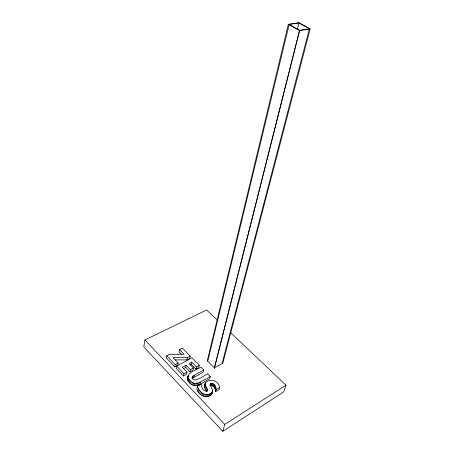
<?xml version="1.0" encoding="UTF-8"?>
<svg xmlns="http://www.w3.org/2000/svg" width="454" height="454" viewBox="0 0 454 454"><rect width="100%" height="100%" fill="white"/><g stroke="black" fill="none" stroke-linecap="round" stroke-linejoin="round"><path stroke-width="0.68" d="M192.956 376.105C189.778 385.588 207.155 374.255 207.484 373.704L210.293 376.57L209.742 378.784C204.425 380.849 199.425 387.08 193.126 385.298C190.572 384.288 188.189 382.194 187.536 379.448C187.071 371.922 196.1 370.39 200.997 367.087L203.767 369.908L203.233 372.127L192.451 378.335L192.956 376.105L203.767 369.908M187.536 379.448L188.03 376.15M206.831 391.683C198.063 379.816 216.961 375.435 219.725 387.381L219.14 389.594L215.69 391.637L215.434 391.376C215.656 388.658 213.284 384.827 210.23 385.73L210.792 383.516C214.719 382.574 217.222 388.255 215.434 391.376M204.606 386.45L205.18 383.534M205.151 384.232L207.387 389.458L207.279 390.536C204.09 392.806 200.821 387.5 201.377 384.572L201.116 384.305L197.422 386.422L196.9 388.652C197.978 396.779 212.432 400.916 212.568 390.202L210.304 385.02L210.174 384.368L210.792 383.516M211.859 393.697L212.568 390.202M217.903 320.655L206.632 309.98L144.917 339.944L143.81 346.947L222.801 431.3L283.676 391.904L286.037 385.191L230.201 332.3M179.512 349.603L184.12 354.33L169.705 354.279L166.788 355.783L166.363 358.024L174.75 366.849L177.713 365.26L178.172 363.024L172.997 357.627L187.383 357.678L190.271 356.146L182.4 348.116L179.512 349.603L179.058 351.833L181.356 354.194M174.75 366.849L175.199 364.607L178.172 363.024M195.895 369.153L196.406 366.928L191.764 362.173L191.27 364.392L195.895 369.153L198.773 367.564L199.289 365.345L191.957 357.865L176.6 366.077L176.141 368.313L183.45 376.003L186.418 374.368L186.906 372.138L182.264 367.297L186.168 365.192L190.442 369.618L189.948 371.843L185.692 367.422L186.168 365.192M183.45 376.003L183.932 373.767L186.906 372.138M175.289 359.869L186.906 359.903L187.383 357.678M190.271 356.146L189.783 358.365L186.906 359.903M188.353 375.135L187.536 378.381M187.848 380.537L188.342 378.307L188.03 377.212M188.484 381.666L188.977 379.43L188.342 378.307M189.437 382.824L189.937 380.588L188.977 379.43M191.764 362.173L189.097 363.614L193.37 368.012L192.865 370.237L189.948 371.843M190.612 383.908L191.117 381.672L189.937 380.588M192.036 378.114L192.286 377.002M191.843 384.731L192.354 382.501L191.117 381.672M193.744 377.439L194.25 375.208M193.126 385.298L193.642 383.068L192.354 382.501M194.46 385.611L194.982 383.38L199.147 382.801L210.293 376.57M195.833 385.667L196.355 383.437M197.218 385.474L197.745 383.244M198.619 385.026L199.147 382.801M197.859 391.059L198.387 388.828L197.422 386.422M200.038 384.339L200.566 382.115M198.659 392.324L199.192 390.094L198.387 388.828M207.2 361.129L288.358 24.295L298.999 22.7L310.19 28.908L222.681 363.654M199.794 393.658L200.333 391.433L199.192 390.094M289.17 24.465L207.773 361.225L214.407 367.893L222.097 363.569L309.384 28.738L299.021 22.984L289.17 24.465L299.566 30.31L309.384 28.738M200.957 394.736L201.497 392.511L200.333 391.433M202.183 395.593L202.728 393.363L201.497 392.511M205.35 382.904L204.635 385.752M204.998 388.045L205.543 385.826M203.466 396.223L204.016 393.993L202.728 393.363M205.77 389.589L206.32 387.364M204.811 396.62L205.367 394.395C207.966 394.957 211.235 394.004 212.432 391.479M206.615 391.104L207.172 388.885M297.472 29.169L299.021 22.984M206.973 391.127L207.387 389.458M207.166 391.138L207.444 390.026M206.161 396.785L206.718 394.56M209.93 385.56L210.344 383.897M214.407 367.893L299.566 30.31M214.367 368.325L299.589 30.611L310.19 28.908M207.455 396.711L208.017 394.486M210.656 385.56L211.218 383.346M211.144 385.514L211.706 383.295M208.687 396.387L209.254 394.168M212.086 385.707L212.654 383.488M209.867 395.831L210.435 393.607M212.983 386.189L213.55 383.971M211.167 394.821L211.74 392.602M211.592 394.271L212.16 392.052M213.726 386.836L214.294 384.617M214.549 387.886L215.122 385.667M215.105 389.055L215.678 386.842M215.395 390.253L215.973 388.039M215.69 391.637L216.269 389.424L219.725 387.381M222.801 431.3L224.775 424.411L286.037 385.191M190.442 369.618L193.37 368.012M196.406 366.928L199.289 365.345M183.461 368.625L185.692 367.422M190.209 364.971L191.27 364.392M193.642 383.068L194.982 383.38M204.016 393.993L205.367 394.395M288.358 24.295L299.589 30.611M166.788 355.783L175.199 364.607M176.6 366.077L183.932 373.767M144.917 339.944L224.775 424.411"/></g></svg>
